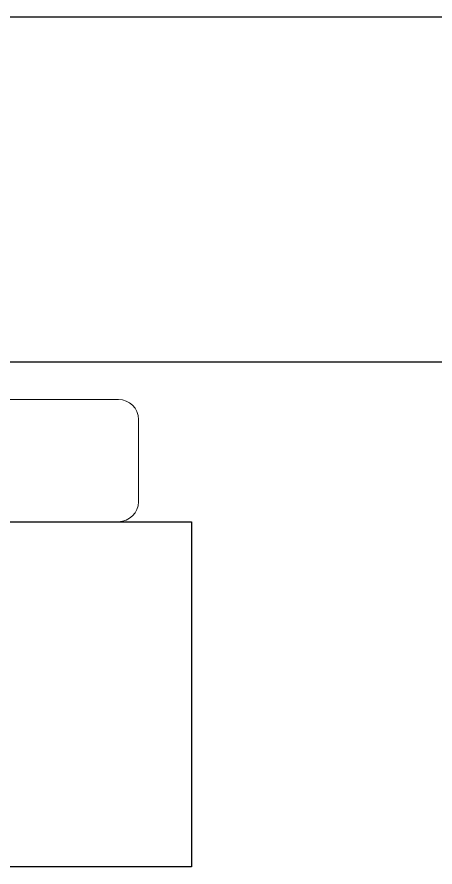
# Model space of a CAD drawing. Header units: inches. Extents: x 129892 to 140765, y 18172 to 24435.
# Drawn here: x 131265.34 to 131281.08, y 22511.99 to 22543.99 of the extents above; entities that cross this region are included whole.
import ezdxf

# ---------------------------------------------------------------- set-up
doc = ezdxf.new("R2010")
doc.units = ezdxf.units.IN
doc.header["$MEASUREMENT"] = 0

# ---------------------------------------------------------------- blocks, each defined once
blk = doc.blocks.new('A$C1EDE62C1')
at = {"color": 7, "linetype": 'Continuous', "lineweight": 15}
for p, q in [((10.25, 4.6), (54.25, 4.6)), ((55, 3.85), (55, 0.75)), ((54.25, 0), (6.25, 0))]:
    blk.add_line(p, q, dxfattribs=at)
for centre, start, end in [((54.25, 3.85), 0, 90), ((54.25, 0.75), 270, 0)]:
    blk.add_arc(centre, 0.75, start, end, dxfattribs=at)

msp = doc.modelspace()

# ---------------------------------------------------------------- linework, layer by layer
at = {"color": 251}
msp.add_lwpolyline([(131318.627, 22530.989), (131232.661, 22530.989), (131232.661, 22543.989), (131321.048, 22543.989)], dxfattribs=at)
msp.add_lwpolyline([(131110.255, 22524.989), (131271.911, 22524.989), (131271.911, 22511.989), (131110.255, 22511.989)], close=True)

# ---------------------------------------------------------------- block references
msp.add_blockref('A$C1EDE62C1', (131214.911, 22524.989))

doc.saveas('drawing.dxf')
